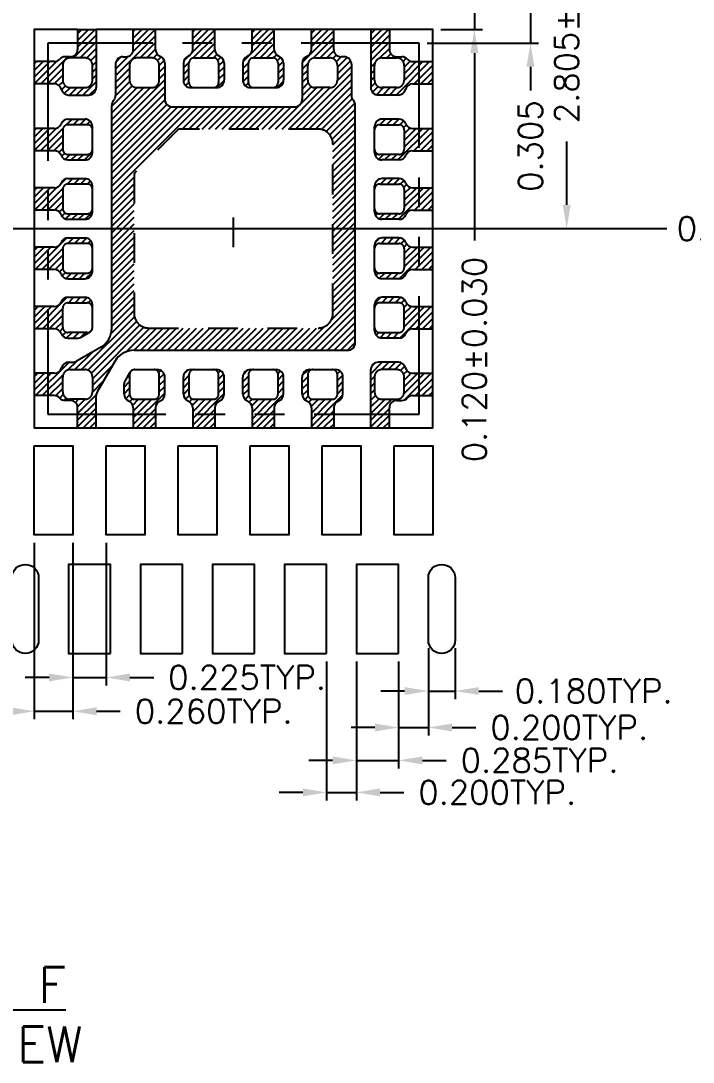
# Model space of a CAD drawing. Header units: millimetres. Extents: x 404.02 to 412.32, y 88.07 to 94.45.
# Drawn here: x 407.084 to 409.348, y 88.448 to 91.956 of the extents above; entities that cross this region are included whole.
import ezdxf

# ---------------------------------------------------------------- set-up
doc = ezdxf.new("R2010")
doc.units = ezdxf.units.MM
doc.header["$LTSCALE"] = 0.5
doc.header["$PDMODE"] = 98
for name, pattern in [('CENTER', [50.8, 31.75, -6.35, 6.35, -6.35]), ('HIDDEN', [0.375, 0.25, -0.125]), ('PHANTOM2', [31.75, 15.875, -3.175, 3.175, -3.175, 3.175, -3.175])]:
    doc.linetypes.add(name, pattern=pattern)
for name, color, linetype in [('BTM', 7, 'HIDDEN'), ('CEN', 2, 'CENTER'), ('DIM', 3, 'Continuous'), ('HEB', 4, 'Continuous'), ('PKG', 1, 'PHANTOM2')]:
    doc.layers.add(name, color=color, linetype=linetype)
doc.styles.add('SIMPLEX', font='simplex.shx', dxfattribs={"bigfont": 'AllInOneBig.shx'})
doc.dimstyles.new('SHEET2', dxfattribs={"dimtxt": 0.08, "dimasz": 0.08, "dimexe": 0.027, "dimexo": 0.027, "dimgap": 0.027, "dimtad": 1, "dimdec": 3, "dimlfac": 2, "dimrnd": 0.0005, "dimzin": 1, "dimtxsty": 'SIMPLEX', "dimcen": 0.1905, "dimclrd": 256, "dimclre": 256, "dimclrt": 256, "dimazin": 3, "dimtp": 0.03, "dimtm": 0.05, "dimtfac": 0.8, "dimtdec": 3, "dimtmove": 0, "dimatfit": 3, "dimfxl": 0.05, "dimtzin": 4, "dimlwd": -1, "dimlwe": -1})

# ---------------------------------------------------------------- blocks, each defined once
blk = doc.blocks.new('*D183')
at = {"layer": 'Defpoints', "color": 0, "ltscale": 0.1, "transparency": 16777216}
for p in [(407.8628, 92.659), (407.8628, 91.2565), (408.9226, 91.2565)]:
    blk.add_point(p, dxfattribs=at)
at = {"layer": 'DIM', "ltscale": 0.1, "transparency": 16777216}
for p, q in [((407.8898, 92.659), (408.9496, 92.659)), ((408.9226, 92.579), (408.9226, 92.3657)), ((408.9226, 91.3365), (408.9226, 91.5498)), ((407.8898, 91.2565), (408.9496, 91.2565))]:
    blk.add_line(p, q, dxfattribs=at)
for points in [[(408.9093, 92.579), (408.936, 92.579), (408.9226, 92.659)], [(408.9093, 91.3365), (408.936, 91.3365), (408.9226, 91.2565)]]:
    blk.add_solid(points, dxfattribs=at)
at = {"layer": 'DIM', "ltscale": 0.1, "transparency": 16777216, "insert": (408.9226, 91.9577), "char_height": 0.08, "attachment_point": 5, "rotation": 90, "style": 'SIMPLEX'}
blk.add_mtext('\\A1;2.805%%P0.025', dxfattribs=at)
blk = doc.blocks.new('*D184')
at = {"layer": 'Defpoints', "color": 0, "ltscale": 0.1, "transparency": 16777216}
for p in [(408.4253, 92.034), (408.4253, 91.8815), (408.8005, 91.8815)]:
    blk.add_point(p, dxfattribs=at)
at = {"layer": 'DIM', "ltscale": 0.1, "transparency": 16777216}
for p, q in [((408.8005, 92.114), (408.8005, 92.194)), ((408.4523, 92.034), (408.8275, 92.034)), ((408.8005, 92.034), (408.8005, 91.8815)), ((408.4523, 91.8815), (408.8275, 91.8815)), ((408.8005, 91.8015), (408.8005, 91.7215))]:
    blk.add_line(p, q, dxfattribs=at)
for points in [[(408.7872, 92.114), (408.8138, 92.114), (408.8005, 92.034)], [(408.7872, 91.8015), (408.8138, 91.8015), (408.8005, 91.8815)]]:
    blk.add_solid(points, dxfattribs=at)
at = {"layer": 'DIM', "ltscale": 0.1, "transparency": 16777216, "insert": (408.8005, 91.5345), "char_height": 0.08, "attachment_point": 5, "rotation": 90, "style": 'SIMPLEX'}
blk.add_mtext('\\A1;0.305', dxfattribs=at)
blk = doc.blocks.new('*D185')
at = {"layer": 'Defpoints', "color": 0, "ltscale": 0.1, "transparency": 16777216}
for p in [(408.4715, 91.9877), (408.4715, 91.9277), (408.6116, 91.9277)]:
    blk.add_point(p, dxfattribs=at)
at = {"layer": 'DIM', "ltscale": 0.1, "transparency": 16777216}
for p, q in [((408.6116, 92.0677), (408.6116, 92.1477)), ((408.4985, 91.9877), (408.6386, 91.9877)), ((408.6116, 91.9877), (408.6116, 91.9277)), ((408.4985, 91.9277), (408.6386, 91.9277)), ((408.6116, 91.8477), (408.6116, 91.2159))]:
    blk.add_line(p, q, dxfattribs=at)
for points in [[(408.5982, 92.0677), (408.6249, 92.0677), (408.6116, 91.9877)], [(408.5982, 91.8477), (408.6249, 91.8477), (408.6116, 91.9277)]]:
    blk.add_solid(points, dxfattribs=at)
at = {"layer": 'DIM', "ltscale": 0.1, "transparency": 16777216, "insert": (408.6116, 90.8155), "char_height": 0.08, "attachment_point": 5, "rotation": 90, "style": 'SIMPLEX'}
blk.add_mtext('\\A1;0.120%%P0.030', dxfattribs=at)
blk = doc.blocks.new('*D188')
at = {"layer": 'Defpoints', "color": 0, "ltscale": 0.1, "transparency": 16777216}
for p in [(407.129, 90.2252), (407.259, 90.2252), (407.259, 89.6305)]:
    blk.add_point(p, dxfattribs=at)
at = {"layer": 'DIM', "ltscale": 0.1, "transparency": 16777216}
for p, q in [((407.129, 90.1982), (407.129, 89.6035)), ((407.259, 90.1982), (407.259, 89.6035)), ((407.049, 89.6305), (406.969, 89.6305)), ((407.129, 89.6305), (407.259, 89.6305)), ((407.339, 89.6305), (407.419, 89.6305))]:
    blk.add_line(p, q, dxfattribs=at)
for points in [[(407.049, 89.6439), (407.049, 89.6172), (407.129, 89.6305)], [(407.339, 89.6439), (407.339, 89.6172), (407.259, 89.6305)]]:
    blk.add_solid(points, dxfattribs=at)
at = {"layer": 'DIM', "ltscale": 0.1, "transparency": 16777216, "insert": (407.7336, 89.6305), "char_height": 0.08, "attachment_point": 5, "style": 'SIMPLEX'}
blk.add_mtext('\\A1;0.260TYP.', dxfattribs=at)
blk = doc.blocks.new('*D189')
at = {"layer": 'Defpoints', "color": 0, "ltscale": 0.1, "transparency": 16777216}
for p in [(407.259, 90.2252), (407.3715, 90.2252), (407.3715, 89.7444)]:
    blk.add_point(p, dxfattribs=at)
at = {"layer": 'DIM', "ltscale": 0.1, "transparency": 16777216}
for p, q in [((407.259, 90.1982), (407.259, 89.7174)), ((407.3715, 90.1982), (407.3715, 89.7174)), ((407.179, 89.7444), (407.099, 89.7444)), ((407.259, 89.7444), (407.3715, 89.7444)), ((407.4515, 89.7444), (407.5315, 89.7444))]:
    blk.add_line(p, q, dxfattribs=at)
for points in [[(407.179, 89.7577), (407.179, 89.731), (407.259, 89.7444)], [(407.4515, 89.7577), (407.4515, 89.731), (407.3715, 89.7444)]]:
    blk.add_solid(points, dxfattribs=at)
at = {"layer": 'DIM', "ltscale": 0.1, "transparency": 16777216, "insert": (407.8461, 89.7444), "char_height": 0.08, "attachment_point": 5, "style": 'SIMPLEX'}
blk.add_mtext('\\A1;0.225TYP.', dxfattribs=at)
blk = doc.blocks.new('*D190')
at = {"layer": 'Defpoints', "color": 0, "ltscale": 0.1, "transparency": 16777216}
for p in [(406.3978, 91.2565), (406.4603, 91.2565), (409.2603, 91.2565)]:
    blk.add_point(p, dxfattribs=at)
at = {"layer": 'DIM', "ltscale": 0.1, "transparency": 16777216}
blk.add_line((406.4873, 91.2565), (409.2603, 91.2565), dxfattribs=at)
at = {"layer": 'DIM', "ltscale": 0.1, "transparency": 16777216, "insert": (409.4473, 91.2565), "char_height": 0.08, "attachment_point": 5, "style": 'SIMPLEX'}
blk.add_mtext('\\A1;0.000', dxfattribs=at)
blk = doc.blocks.new('*D204')
at = {"layer": 'Defpoints', "color": 0, "ltscale": 0.1, "transparency": 16777216}
for p in [(408.114, 89.8252), (408.214, 89.8252), (408.214, 89.3571)]:
    blk.add_point(p, dxfattribs=at)
at = {"layer": 'DIM', "ltscale": 0.1, "transparency": 16777216}
for p, q in [((408.114, 89.7982), (408.114, 89.3301)), ((408.214, 89.7982), (408.214, 89.3301)), ((408.034, 89.3571), (407.954, 89.3571)), ((408.114, 89.3571), (408.214, 89.3571)), ((408.294, 89.3571), (408.374, 89.3571))]:
    blk.add_line(p, q, dxfattribs=at)
for points in [[(408.034, 89.3705), (408.034, 89.3438), (408.114, 89.3571)], [(408.294, 89.3705), (408.294, 89.3438), (408.214, 89.3571)]]:
    blk.add_solid(points, dxfattribs=at)
at = {"layer": 'DIM', "ltscale": 0.1, "transparency": 16777216, "insert": (408.6886, 89.3571), "char_height": 0.08, "attachment_point": 5, "style": 'SIMPLEX'}
blk.add_mtext('\\A1;0.200TYP.', dxfattribs=at)
blk = doc.blocks.new('*D205')
at = {"layer": 'Defpoints', "color": 0, "ltscale": 0.1, "transparency": 16777216}
for p in [(408.214, 89.8252), (408.3565, 89.8252), (408.3565, 89.465)]:
    blk.add_point(p, dxfattribs=at)
at = {"layer": 'DIM', "ltscale": 0.1, "transparency": 16777216}
for p, q in [((408.214, 89.7982), (408.214, 89.438)), ((408.3565, 89.7982), (408.3565, 89.438)), ((408.134, 89.465), (408.054, 89.465)), ((408.214, 89.465), (408.3565, 89.465)), ((408.4365, 89.465), (408.5165, 89.465))]:
    blk.add_line(p, q, dxfattribs=at)
for points in [[(408.134, 89.4784), (408.134, 89.4517), (408.214, 89.465)], [(408.4365, 89.4784), (408.4365, 89.4517), (408.3565, 89.465)]]:
    blk.add_solid(points, dxfattribs=at)
at = {"layer": 'DIM', "ltscale": 0.1, "transparency": 16777216, "insert": (408.8311, 89.465), "char_height": 0.08, "attachment_point": 5, "style": 'SIMPLEX'}
blk.add_mtext('\\A1;0.285TYP.', dxfattribs=at)
blk = doc.blocks.new('*D206')
at = {"layer": 'Defpoints', "color": 0, "ltscale": 0.1, "transparency": 16777216}
for p in [(408.4565, 89.8702), (408.3565, 89.8252), (408.4565, 89.5758)]:
    blk.add_point(p, dxfattribs=at)
at = {"layer": 'DIM', "ltscale": 0.1, "transparency": 16777216}
for p, q in [((408.4565, 89.8432), (408.4565, 89.5488)), ((408.3565, 89.7982), (408.3565, 89.5488)), ((408.2765, 89.5758), (408.1965, 89.5758)), ((408.3565, 89.5758), (408.4565, 89.5758)), ((408.5365, 89.5758), (408.6165, 89.5758))]:
    blk.add_line(p, q, dxfattribs=at)
for points in [[(408.2765, 89.5891), (408.2765, 89.5624), (408.3565, 89.5758)], [(408.5365, 89.5891), (408.5365, 89.5624), (408.4565, 89.5758)]]:
    blk.add_solid(points, dxfattribs=at)
at = {"layer": 'DIM', "ltscale": 0.1, "transparency": 16777216, "insert": (408.9311, 89.5758), "char_height": 0.08, "attachment_point": 5, "style": 'SIMPLEX'}
blk.add_mtext('\\A1;0.200TYP.', dxfattribs=at)
blk = doc.blocks.new('*D207')
at = {"layer": 'Defpoints', "color": 0, "ltscale": 0.1, "transparency": 16777216}
for p in [(408.4565, 89.8702), (408.5465, 89.8702), (408.5465, 89.6986)]:
    blk.add_point(p, dxfattribs=at)
at = {"layer": 'DIM', "ltscale": 0.1, "transparency": 16777216}
for p, q in [((408.4565, 89.8432), (408.4565, 89.6716)), ((408.5465, 89.8432), (408.5465, 89.6716)), ((408.3765, 89.6986), (408.2965, 89.6986)), ((408.4565, 89.6986), (408.5465, 89.6986)), ((408.6265, 89.6986), (408.7065, 89.6986))]:
    blk.add_line(p, q, dxfattribs=at)
for points in [[(408.3765, 89.7119), (408.3765, 89.6852), (408.4565, 89.6986)], [(408.6265, 89.7119), (408.6265, 89.6852), (408.5465, 89.6986)]]:
    blk.add_solid(points, dxfattribs=at)
at = {"layer": 'DIM', "ltscale": 0.1, "transparency": 16777216, "insert": (409.0135, 89.6986), "char_height": 0.08, "attachment_point": 5, "style": 'SIMPLEX'}
blk.add_mtext('\\A1;0.180TYP.', dxfattribs=at)

msp = doc.modelspace()

# ---------------------------------------------------------------- hatches: boundary and pattern name
at = {"layer": 'HEB', "ltscale": 0.1}
h = msp.add_hatch(dxfattribs=at)
h.set_pattern_fill('ANSI31', color=256, scale=0.005)
h.set_pattern_definition([(45, (404.836464, 87.992546), (-0.01122532, 0.01122532), [])])
h.paths.add_polyline_path([(408.47152, 90.99396), (408.40402, 90.99396, -0.3056147), (408.38084, 91.00958, 0.3056147), (408.35766, 91.02521), (408.30027, 91.02521, 0.4142136), (408.27527, 91.00021), (408.27527, 90.98896, -0.4142136), (408.29277, 91.00646), (408.35777, 91.00646, -0.4142136), (408.37527, 90.98896), (408.37527, 90.92396, -0.4142136), (408.35777, 90.90646), (408.29277, 90.90646, -0.4142136), (408.27527, 90.92396), (408.27527, 90.91271, 0.4142136), (408.30027, 90.88771), (408.35766, 90.88771, 0.3056147), (408.38084, 90.90333, -0.3056147), (408.40402, 90.91896), (408.47152, 90.91896)])
h.paths.add_polyline_path([(408.47152, 90.76896), (408.40402, 90.76896, -0.3419987), (408.37981, 90.78771, 0.3419987), (408.3556, 90.80646), (408.28777, 90.80646, 0.4142136), (408.26277, 90.78146), (408.26277, 90.58521), (408.32527, 90.58521), (408.32527, 90.65271, -0.4142136), (408.35027, 90.67771), (408.36712, 90.67771, 0.2104863), (408.38557, 90.68583, -0.2104863), (408.40402, 90.69396), (408.47152, 90.69396)])
h.paths.add_polyline_path([(408.37527, 90.70646, -0.4142136), (408.35027, 90.68146), (408.30027, 90.68146, -0.4142136), (408.27527, 90.70646), (408.27527, 90.75646, -0.4142136), (408.30027, 90.78146), (408.35027, 90.78146, -0.4142136), (408.37527, 90.75646)], flags=16)
h.paths.add_polyline_path([(408.15339, 90.67589, 0.3056147), (408.16902, 90.69906), (408.16902, 90.75646, 0.4142136), (408.14402, 90.78146), (408.13277, 90.78146, -0.4142136), (408.15027, 90.76396), (408.15027, 90.69896, -0.4142136), (408.13277, 90.68146), (408.06777, 90.68146, -0.4142136), (408.05027, 90.69896), (408.05027, 90.76396, -0.4142136), (408.06777, 90.78146), (408.05652, 90.78146, 0.4142136), (408.03152, 90.75646), (408.03152, 90.69906, 0.3056147), (408.04714, 90.67589, -0.3056147), (408.06277, 90.65271), (408.06277, 90.58521), (408.13777, 90.58521), (408.13777, 90.65271, -0.3056147)], flags=17)
h.paths.add_polyline_path([(407.95339, 90.67589, 0.3056147), (407.96902, 90.69906), (407.96902, 90.75646, 0.4142136), (407.94402, 90.78146), (407.93277, 90.78146, -0.4142136), (407.95027, 90.76396), (407.95027, 90.69896, -0.4142136), (407.93277, 90.68146), (407.86777, 90.68146, -0.4142136), (407.85027, 90.69896), (407.85027, 90.76396, -0.4142136), (407.86777, 90.78146), (407.85652, 90.78146, 0.4142136), (407.83152, 90.75646), (407.83152, 90.69906, 0.3056147), (407.84714, 90.67589, -0.3056147), (407.86277, 90.65271), (407.86277, 90.58521), (407.93777, 90.58521), (407.93777, 90.65271, -0.3056147)], flags=17)
h.paths.add_polyline_path([(407.73777, 90.65271, -0.3056147), (407.75339, 90.67589, 0.3056147), (407.76902, 90.69906), (407.76902, 90.75646, 0.4142136), (407.74402, 90.78146), (407.73277, 90.78146, -0.4142136), (407.75027, 90.76396), (407.75027, 90.69896, -0.4142136), (407.73277, 90.68146), (407.66777, 90.68146, -0.4142136), (407.65027, 90.69896), (407.65027, 90.76396, -0.4142136), (407.66777, 90.78146), (407.65652, 90.78146, 0.4142136), (407.63152, 90.75646), (407.63152, 90.69906, 0.3056147), (407.64714, 90.67589, -0.3056147), (407.66277, 90.65271), (407.66277, 90.58521), (407.73777, 90.58521)], flags=17)
h.paths.add_polyline_path([(407.53777, 90.65271, -0.3056147), (407.55339, 90.67589, 0.3056147), (407.56902, 90.69906), (407.56902, 90.75646, 0.4142136), (407.54402, 90.78146), (407.53277, 90.78146, -0.4142136), (407.55027, 90.76396), (407.55027, 90.69896, -0.4142136), (407.53277, 90.68146), (407.46777, 90.68146, -0.4142136), (407.45027, 90.69896), (407.45027, 90.76396, -0.1316525), (407.45261, 90.77271), (407.43386, 90.74222, 0.1316525), (407.43152, 90.73347), (407.43152, 90.69906, 0.3056147), (407.44714, 90.67589, -0.3056147), (407.46277, 90.65271), (407.46277, 90.58521), (407.53777, 90.58521)], flags=17)
h.paths.add_polyline_path([(407.30027, 91.62521), (407.24287, 91.62521, 0.3056147), (407.21969, 91.60958, -0.3056147), (407.19652, 91.59396), (407.12902, 91.59396), (407.12902, 91.51896), (407.19652, 91.51896, -0.3056147), (407.21969, 91.50333, 0.3056147), (407.24287, 91.48771), (407.30027, 91.48771, 0.4142136), (407.32527, 91.51271), (407.32527, 91.52396, -0.4142136), (407.30777, 91.50646), (407.24277, 91.50646, -0.4142136), (407.22527, 91.52396), (407.22527, 91.58896, -0.4142136), (407.24277, 91.60646), (407.30777, 91.60646, -0.4142136), (407.32527, 91.58896), (407.32527, 91.60021, 0.4142136)], flags=17)
h.paths.add_polyline_path([(407.30027, 91.42521), (407.24287, 91.42521, 0.3056147), (407.21969, 91.40958, -0.3056147), (407.19652, 91.39396), (407.12902, 91.39396), (407.12902, 91.31896), (407.19652, 91.31896, -0.3056147), (407.21969, 91.30333, 0.3056147), (407.24287, 91.28771), (407.30027, 91.28771, 0.4142136), (407.32527, 91.31271), (407.32527, 91.32396, -0.4142136), (407.30777, 91.30646), (407.24277, 91.30646, -0.4142136), (407.22527, 91.32396), (407.22527, 91.38896, -0.4142136), (407.24277, 91.40646), (407.30777, 91.40646, -0.4142136), (407.32527, 91.38896), (407.32527, 91.40021, 0.4142136)], flags=17)
h.paths.add_polyline_path([(407.30027, 91.22521), (407.24287, 91.22521, 0.3056147), (407.21969, 91.20958, -0.3056147), (407.19652, 91.19396), (407.12902, 91.19396), (407.12902, 91.11896), (407.19652, 91.11896, -0.3056147), (407.21969, 91.10333, 0.3056147), (407.24287, 91.08771), (407.30027, 91.08771, 0.4142136), (407.32527, 91.11271), (407.32527, 91.12396, -0.4142136), (407.30777, 91.10646), (407.24277, 91.10646, -0.4142136), (407.22527, 91.12396), (407.22527, 91.18896, -0.4142136), (407.24277, 91.20646), (407.30777, 91.20646, -0.4142136), (407.32527, 91.18896), (407.32527, 91.20021, 0.4142136)], flags=17)
h.paths.add_polyline_path([(407.30027, 91.02521), (407.24287, 91.02521, 0.3056147), (407.21969, 91.00958, -0.3056147), (407.19652, 90.99396), (407.12902, 90.99396), (407.12902, 90.91896), (407.19652, 90.91896, -0.3056147), (407.21969, 90.90333, 0.3056147), (407.24287, 90.88771), (407.27727, 90.88771, 0.1316525), (407.28602, 90.89005), (407.31652, 90.90766, 0.2679492), (407.32527, 90.92281), (407.32527, 90.92396, -0.4142136), (407.30777, 90.90646), (407.24277, 90.90646, -0.4142136), (407.22527, 90.92396), (407.22527, 90.98896, -0.4142136), (407.24277, 91.00646), (407.30777, 91.00646, -0.4142136), (407.32527, 90.98896), (407.32527, 91.00021, 0.4142136)], flags=17)
h.paths.add_polyline_path([(408.21027, 91.67146, 0.1826758), (408.20402, 91.688, -0.1826758), (408.19777, 91.70454), (408.19777, 91.81021, 0.4884839), (408.16767, 91.8357, -0.4732848), (408.13777, 91.86021), (408.13777, 91.92771), (408.06277, 91.92771), (408.06277, 91.86021, -0.3056147), (408.04714, 91.83703, 0.3056147), (408.03152, 91.81386), (408.03152, 91.69146, -0.4142136), (408.00652, 91.66646), (407.59402, 91.66646, -0.4142136), (407.56902, 91.69146), (407.56902, 91.81386, 0.3056147), (407.55339, 91.83703, -0.3056147), (407.53777, 91.86021), (407.53777, 91.92771), (407.46277, 91.92771), (407.46277, 91.86021, -0.4142136), (407.43777, 91.83521), (407.42777, 91.83521, 0.4142136), (407.40277, 91.81021), (407.40277, 91.70454, -0.1826758), (407.39652, 91.688, 0.1826758), (407.39027, 91.67146), (407.39027, 90.92137, -0.2679492), (407.35277, 90.85642), (407.27204, 90.80981, -0.1316525), (407.25954, 90.80646), (407.24493, 90.80646, 0.3419987), (407.22072, 90.78771, -0.3419987), (407.19652, 90.76896), (407.12902, 90.76896), (407.12902, 90.69396), (407.19652, 90.69396, -0.2104863), (407.21496, 90.68583, 0.2104863), (407.23341, 90.67771), (407.25027, 90.67771, -0.4142136), (407.27527, 90.65271), (407.27527, 90.58521), (407.33777, 90.58521), (407.33777, 90.69408, -0.1316525), (407.34111, 90.70658), (407.40022, 90.80896, -0.2679492), (407.46518, 90.84646), (408.18527, 90.84646, 0.4142136), (408.21027, 90.87146)])
h.paths.add_polyline_path([(407.51527, 90.92146, -0.4142136), (407.46527, 90.97146), (407.46527, 91.44146), (407.61527, 91.59146), (408.08527, 91.59146, -0.4142136), (408.13527, 91.54146), (408.13527, 90.97146, -0.4142136), (408.08527, 90.92146)], flags=16)
h.paths.add_polyline_path([(407.32527, 90.75646), (407.32527, 90.70646, -0.4142136), (407.30027, 90.68146), (407.25027, 90.68146, -0.4142136), (407.22527, 90.70646), (407.22527, 90.75646, -0.4142136), (407.25027, 90.78146), (407.30027, 90.78146, -0.4142136)], flags=16)
h.paths.add_polyline_path([(407.52527, 91.73146), (407.47527, 91.73146, -0.4142136), (407.45027, 91.75646), (407.45027, 91.80646, -0.4142136), (407.47527, 91.83146), (407.52527, 91.83146, -0.4142136), (407.55027, 91.80646), (407.55027, 91.75646, -0.4142136)], flags=16)
h.paths.add_polyline_path([(408.05027, 91.75646), (408.05027, 91.80646, -0.4142136), (408.07527, 91.83146), (408.12527, 91.83146, -0.4142136), (408.15027, 91.80646), (408.15027, 91.75646, -0.4142136), (408.12527, 91.73146), (408.07527, 91.73146, -0.4142136)], flags=16)
h.paths.add_polyline_path([(407.73777, 91.86021), (407.73777, 91.92771), (407.66277, 91.92771), (407.66277, 91.86021, -0.3056147), (407.64714, 91.83703, 0.3056147), (407.63152, 91.81386), (407.63152, 91.75646, 0.4142136), (407.65652, 91.73146), (407.66777, 91.73146, -0.4142136), (407.65027, 91.74896), (407.65027, 91.81396, -0.4142136), (407.66777, 91.83146), (407.73277, 91.83146, -0.4142136), (407.75027, 91.81396), (407.75027, 91.74896, -0.4142136), (407.73277, 91.73146), (407.74402, 91.73146, 0.4142136), (407.76902, 91.75646), (407.76902, 91.81386, 0.3056147), (407.75339, 91.83703, -0.3056147)], flags=17)
h.paths.add_polyline_path([(407.93777, 91.92771), (407.86277, 91.92771), (407.86277, 91.86021, -0.3056147), (407.84714, 91.83703, 0.3056147), (407.83152, 91.81386), (407.83152, 91.75646, 0.4142136), (407.85652, 91.73146), (407.86777, 91.73146, -0.4142136), (407.85027, 91.74896), (407.85027, 91.81396, -0.4142136), (407.86777, 91.83146), (407.93277, 91.83146, -0.4142136), (407.95027, 91.81396), (407.95027, 91.74896, -0.4142136), (407.93277, 91.73146), (407.94402, 91.73146, 0.4142136), (407.96902, 91.75646), (407.96902, 91.81386, 0.3056147), (407.95339, 91.83703, -0.3056147), (407.93777, 91.86021)], flags=17)
h.paths.add_polyline_path([(408.32527, 91.86021), (408.32527, 91.92771), (408.26277, 91.92771), (408.26277, 91.73146, 0.4142136), (408.28777, 91.70646), (408.3556, 91.70646, 0.3419987), (408.37981, 91.72521, -0.3419987), (408.40402, 91.74396), (408.47152, 91.74396), (408.47152, 91.81896), (408.40402, 91.81896, -0.2104863), (408.38557, 91.82708, 0.2104863), (408.36712, 91.83521), (408.35027, 91.83521, -0.4142136)])
h.paths.add_polyline_path([(408.30027, 91.83146), (408.35027, 91.83146, -0.4142136), (408.37527, 91.80646), (408.37527, 91.75646, -0.4142136), (408.35027, 91.73146), (408.30027, 91.73146, -0.4142136), (408.27527, 91.75646), (408.27527, 91.80646, -0.4142136)], flags=16)
h.paths.add_polyline_path([(408.47152, 91.59396), (408.40402, 91.59396, -0.3056147), (408.38084, 91.60958, 0.3056147), (408.35766, 91.62521), (408.30027, 91.62521, 0.4142136), (408.27527, 91.60021), (408.27527, 91.58896, -0.4142136), (408.29277, 91.60646), (408.35777, 91.60646, -0.4142136), (408.37527, 91.58896), (408.37527, 91.52396, -0.4142136), (408.35777, 91.50646), (408.29277, 91.50646, -0.4142136), (408.27527, 91.52396), (408.27527, 91.51271, 0.4142136), (408.30027, 91.48771), (408.35766, 91.48771, 0.3056147), (408.38084, 91.50333, -0.3056147), (408.40402, 91.51896), (408.47152, 91.51896)])
h.paths.add_polyline_path([(408.47152, 91.39396), (408.40402, 91.39396, -0.3056147), (408.38084, 91.40958, 0.3056147), (408.35766, 91.42521), (408.30027, 91.42521, 0.4142136), (408.27527, 91.40021), (408.27527, 91.38896, -0.4142136), (408.29277, 91.40646), (408.35777, 91.40646, -0.4142136), (408.37527, 91.38896), (408.37527, 91.32396, -0.4142136), (408.35777, 91.30646), (408.29277, 91.30646, -0.4142136), (408.27527, 91.32396), (408.27527, 91.31271, 0.4142136), (408.30027, 91.28771), (408.35766, 91.28771, 0.3056147), (408.38084, 91.30333, -0.3056147), (408.40402, 91.31896), (408.47152, 91.31896)])
h.paths.add_polyline_path([(408.47152, 91.19396), (408.40402, 91.19396, -0.3056147), (408.38084, 91.20958, 0.3056147), (408.35766, 91.22521), (408.30027, 91.22521, 0.4142136), (408.27527, 91.20021), (408.27527, 91.18896, -0.4142136), (408.29277, 91.20646), (408.35777, 91.20646, -0.4142136), (408.37527, 91.18896), (408.37527, 91.12396, -0.4142136), (408.35777, 91.10646), (408.29277, 91.10646, -0.4142136), (408.27527, 91.12396), (408.27527, 91.11271, 0.4142136), (408.30027, 91.08771), (408.35766, 91.08771, 0.3056147), (408.38084, 91.10333, -0.3056147), (408.40402, 91.11896), (408.47152, 91.11896)])
h.paths.add_polyline_path([(407.33777, 91.92771), (407.27527, 91.92771), (407.27527, 91.86021, -0.4142136), (407.25027, 91.83521), (407.23341, 91.83521, 0.2104863), (407.21496, 91.82708, -0.2104863), (407.19652, 91.81896), (407.12902, 91.81896), (407.12902, 91.74396), (407.19652, 91.74396, -0.3419987), (407.22072, 91.72521, 0.3419987), (407.24493, 91.70646), (407.31277, 91.70646, 0.4142136), (407.33777, 91.73146)], flags=17)
h.paths.add_polyline_path([(407.32527, 91.80646), (407.32527, 91.75646, -0.4142136), (407.30027, 91.73146), (407.25027, 91.73146, -0.4142136), (407.22527, 91.75646), (407.22527, 91.80646, -0.4142136), (407.25027, 91.83146), (407.30027, 91.83146, -0.4142136)], flags=16)

# ---------------------------------------------------------------- linework, layer by layer
for p, q in [((407.27527, 91.92771), (407.27527, 91.86021)), ((407.33777, 91.92771), (407.33777, 91.73146)), ((407.46277, 91.86021), (407.46277, 91.92771)), ((407.53777, 91.86021), (407.53777, 91.92771)), ((407.66277, 91.86021), (407.66277, 91.92771)), ((407.73777, 91.86021), (407.73777, 91.92771)), ((407.86277, 91.86021), (407.86277, 91.92771)), ((407.93777, 91.86021), (407.93777, 91.92771)), ((408.06277, 91.86021), (408.06277, 91.92771)), ((408.13777, 91.86021), (408.13777, 91.92771)), ((408.26277, 91.92771), (408.26277, 91.73146)), ((408.32527, 91.92771), (408.32527, 91.86021)), ((407.19652, 91.81896), (407.12902, 91.81896)), ((407.40277, 91.81021), (407.40277, 91.70454)), ((408.19777, 91.81021), (408.19777, 91.70454)), ((408.40402, 91.81896), (408.47152, 91.81896)), ((407.19652, 91.74396), (407.12902, 91.74396)), ((408.40402, 91.74396), (408.47152, 91.74396)), ((407.19652, 91.59396), (407.12902, 91.59396)), ((408.40402, 91.59396), (408.47152, 91.59396)), ((407.19652, 91.51896), (407.12902, 91.51896)), ((408.40402, 91.51896), (408.47152, 91.51896)), ((407.19652, 91.39396), (407.12902, 91.39396)), ((408.40402, 91.39396), (408.47152, 91.39396)), ((407.19652, 91.31896), (407.12902, 91.31896)), ((408.40402, 91.31896), (408.47152, 91.31896)), ((407.19652, 91.19396), (407.12902, 91.19396)), ((408.40402, 91.19396), (408.47152, 91.19396)), ((407.19652, 91.11896), (407.12902, 91.11896)), ((408.40402, 91.11896), (408.47152, 91.11896)), ((407.19652, 90.99396), (407.12902, 90.99396)), ((408.40402, 90.99396), (408.47152, 90.99396)), ((407.19652, 90.91896), (407.12902, 90.91896)), ((408.40402, 90.91896), (408.47152, 90.91896)), ((407.19652, 90.76896), (407.12902, 90.76896)), ((408.26277, 90.58521), (408.26277, 90.78146)), ((408.40402, 90.76896), (408.47152, 90.76896)), ((407.19652, 90.69396), (407.12902, 90.69396)), ((407.33777, 90.58521), (407.33777, 90.69408)), ((408.40402, 90.69396), (408.47152, 90.69396)), ((407.27527, 90.58521), (407.27527, 90.65271)), ((407.46277, 90.65271), (407.46277, 90.58521)), ((407.53777, 90.65271), (407.53777, 90.58521)), ((407.66277, 90.65271), (407.66277, 90.58521)), ((407.73777, 90.65271), (407.73777, 90.58521)), ((407.86277, 90.65271), (407.86277, 90.58521)), ((407.93777, 90.65271), (407.93777, 90.58521)), ((408.06277, 90.65271), (408.06277, 90.58521)), ((408.13777, 90.65271), (408.13777, 90.58521)), ((408.32527, 90.58521), (408.32527, 90.65271))]:
    msp.add_line(p, q)
at = {"linetype": 'ByBlock'}
for p, q in [((407.25027, 91.83521), (407.23341, 91.83521)), ((407.42777, 91.83521), (407.43777, 91.83521)), ((407.56902, 91.81386), (407.56902, 91.69146)), ((407.63152, 91.81386), (407.63152, 91.75646)), ((407.76902, 91.81386), (407.76902, 91.75646)), ((407.83152, 91.81386), (407.83152, 91.75646)), ((407.96902, 91.81386), (407.96902, 91.75646)), ((408.03152, 91.81386), (408.03152, 91.69146)), ((408.17277, 91.83521), (408.16277, 91.83521)), ((408.35027, 91.83521), (408.36712, 91.83521)), ((407.24493, 91.70646), (407.31277, 91.70646)), ((407.65652, 91.73146), (407.74402, 91.73146)), ((407.85652, 91.73146), (407.94402, 91.73146)), ((408.3556, 91.70646), (408.28777, 91.70646)), ((407.39027, 90.92137), (407.39027, 91.67146)), ((407.59402, 91.66646), (408.00652, 91.66646)), ((408.21027, 90.87146), (408.21027, 91.67146)), ((407.24287, 91.62521), (407.30027, 91.62521)), ((407.32527, 91.51271), (407.32527, 91.60021)), ((408.27527, 91.51271), (408.27527, 91.60021)), ((408.35766, 91.62521), (408.30027, 91.62521)), ((407.24287, 91.48771), (407.30027, 91.48771)), ((408.35766, 91.48771), (408.30027, 91.48771)), ((407.24287, 91.42521), (407.30027, 91.42521)), ((408.35766, 91.42521), (408.30027, 91.42521)), ((407.32527, 91.31271), (407.32527, 91.40021)), ((408.27527, 91.31271), (408.27527, 91.40021)), ((407.24287, 91.28771), (407.30027, 91.28771)), ((408.35766, 91.28771), (408.30027, 91.28771)), ((407.24287, 91.22521), (407.30027, 91.22521)), ((408.35766, 91.22521), (408.30027, 91.22521)), ((407.32527, 91.11271), (407.32527, 91.20021)), ((408.27527, 91.11271), (408.27527, 91.20021)), ((407.24287, 91.08771), (407.30027, 91.08771)), ((408.35766, 91.08771), (408.30027, 91.08771)), ((407.24287, 91.02521), (407.30027, 91.02521)), ((407.32527, 90.92281), (407.32527, 91.00021)), ((408.27527, 90.91271), (408.27527, 91.00021)), ((408.35766, 91.02521), (408.30027, 91.02521)), ((407.31652, 90.90766), (407.28602, 90.89005)), ((407.24287, 90.88771), (407.27727, 90.88771)), ((408.35766, 90.88771), (408.30027, 90.88771)), ((407.35277, 90.85642), (407.27204, 90.80981)), ((407.46518, 90.84646), (408.18527, 90.84646)), ((407.24493, 90.80646), (407.25954, 90.80646)), ((407.40022, 90.80896), (407.34111, 90.70658)), ((408.3556, 90.80646), (408.28777, 90.80646)), ((407.45146, 90.77271), (407.43386, 90.74222)), ((407.46662, 90.78146), (407.54402, 90.78146)), ((407.56902, 90.69906), (407.56902, 90.75646)), ((407.63152, 90.69906), (407.63152, 90.75646)), ((407.65652, 90.78146), (407.74402, 90.78146)), ((407.76902, 90.69906), (407.76902, 90.75646)), ((407.83152, 90.69906), (407.83152, 90.75646)), ((407.85652, 90.78146), (407.94402, 90.78146)), ((407.96902, 90.69906), (407.96902, 90.75646)), ((408.03152, 90.69906), (408.03152, 90.75646)), ((408.05652, 90.78146), (408.14402, 90.78146)), ((408.16902, 90.69906), (408.16902, 90.75646)), ((407.43152, 90.69906), (407.43152, 90.73347)), ((407.25027, 90.67771), (407.23341, 90.67771)), ((408.35027, 90.67771), (408.36712, 90.67771))]:
    msp.add_line(p, q, dxfattribs=at)
at = {"ltscale": 0.1}
for p, q in [((408.47152, 91.19396), (408.47152, 91.31896)), ((408.13777, 90.58521), (408.26277, 90.58521))]:
    msp.add_line(p, q, dxfattribs=at)
for points in [[(407.27527, 91.92771), (407.12902, 91.92771), (407.12902, 91.81896)], [(407.46277, 91.92771), (407.33777, 91.92771)], [(407.66277, 91.92771), (407.53777, 91.92771)], [(407.86277, 91.92771), (407.73777, 91.92771)], [(408.06277, 91.92771), (407.93777, 91.92771)], [(408.26277, 91.92771), (408.13777, 91.92771)], [(408.47152, 91.81896), (408.47152, 91.92771), (408.32527, 91.92771)], [(407.12902, 91.74396), (407.12902, 91.59396)], [(408.47152, 91.59396), (408.47152, 91.74396)], [(407.12902, 91.51896), (407.12902, 91.39396)], [(408.47152, 91.39396), (408.47152, 91.51896)], [(407.12902, 91.31896), (407.12902, 91.19396)], [(408.47152, 91.19396), (408.47152, 91.31896)], [(407.12902, 91.11896), (407.12902, 90.99396)], [(408.47152, 90.99396), (408.47152, 91.11896)], [(407.12902, 90.91896), (407.12902, 90.76896)], [(408.47152, 90.76896), (408.47152, 90.91896)], [(407.12902, 90.69396), (407.12902, 90.58521), (407.27527, 90.58521)], [(408.32527, 90.58521), (408.47152, 90.58521), (408.47152, 90.69396)], [(407.33777, 90.58521), (407.46277, 90.58521)], [(407.53777, 90.58521), (407.66277, 90.58521)], [(407.73777, 90.58521), (407.86277, 90.58521)], [(407.93777, 90.58521), (408.06277, 90.58521)], [(408.13777, 90.58521), (408.26277, 90.58521)]]:
    msp.add_lwpolyline(points)
for points in [[(407.12902, 90.52521), (407.25902, 90.52521), (407.25902, 90.22521), (407.12902, 90.22521)], [(407.37152, 90.52521), (407.50152, 90.52521), (407.50152, 90.22521), (407.37152, 90.22521)], [(407.61402, 90.52521), (407.74402, 90.52521), (407.74402, 90.22521), (407.61402, 90.22521)], [(407.85652, 90.52521), (407.98652, 90.52521), (407.98652, 90.22521), (407.85652, 90.22521)], [(408.09902, 90.52521), (408.22902, 90.52521), (408.22902, 90.22521), (408.09902, 90.22521)], [(408.34152, 90.52521), (408.47152, 90.52521), (408.47152, 90.22521), (408.34152, 90.22521)], [(407.38652, 89.82521), (407.38652, 90.12521), (407.24402, 90.12521), (407.24402, 89.82521)], [(407.62902, 89.82521), (407.62902, 90.12521), (407.48652, 90.12521), (407.48652, 89.82521)], [(407.87152, 89.82521), (407.87152, 90.12521), (407.72902, 90.12521), (407.72902, 89.82521)], [(408.11402, 89.82521), (408.11402, 90.12521), (407.97152, 90.12521), (407.97152, 89.82521)], [(408.35652, 89.82521), (408.35652, 90.12521), (408.21402, 90.12521), (408.21402, 89.82521)]]:
    msp.add_lwpolyline(points, close=True, dxfattribs=at)
for points in [[(407.09902, 90.12521), (407.09902, 90.12521, -0.4142136), (407.14402, 90.08021), (407.14402, 89.87021, -0.4142136), (407.09902, 89.82521), (407.09902, 89.82521, -0.4142136), (407.05402, 89.87021), (407.05402, 90.08021, -0.4142136)], [(408.50152, 90.12521), (408.50152, 90.12521, -0.4142136), (408.54652, 90.08021), (408.54652, 89.87021, -0.4142136), (408.50152, 89.82521), (408.50152, 89.82521, -0.4142136), (408.45652, 89.87021), (408.45652, 90.08021, -0.4142136)]]:
    msp.add_lwpolyline(points, format="xyb", close=True, dxfattribs=at)
at = {"linetype": 'ByBlock'}
for centre, radius, start, end in [((407.25027, 91.86021), 0.025, 270, 0), ((407.43777, 91.86021), 0.025, 270, 0), ((407.56277, 91.86021), 0.025, 180, 247.97569), ((407.63777, 91.86021), 0.025, 292.02431, 0), ((407.76277, 91.86021), 0.025, 180, 247.97569), ((407.83777, 91.86021), 0.025, 292.02431, 0), ((407.96277, 91.86021), 0.025, 180, 247.97569), ((408.03777, 91.86021), 0.025, 292.02431, 360), ((408.16277, 91.86021), 0.025, 180, 270), ((408.35027, 91.86021), 0.025, 180, 270), ((407.19652, 91.84396), 0.025, 270, 317.54585), ((407.23341, 91.81021), 0.025, 90, 137.54585), ((407.42777, 91.81021), 0.025, 90, 180), ((407.54402, 91.81386), 0.025, 0, 67.97569), ((407.65652, 91.81386), 0.025, 112.02431, 180), ((407.74402, 91.81386), 0.025, 0, 67.97569), ((407.85652, 91.81386), 0.025, 112.02431, 180), ((407.94402, 91.81386), 0.025, 0, 67.97569), ((408.05652, 91.81386), 0.025, 112.02431, 180), ((408.17277, 91.81021), 0.025, 360, 90), ((408.36712, 91.81021), 0.025, 42.45415, 90), ((408.40402, 91.84396), 0.025, 222.45415, 270), ((407.19652, 91.71896), 0.025, 14.47751, 90), ((407.65652, 91.75646), 0.025, 180, 270), ((407.74402, 91.75646), 0.025, 270, 0), ((407.85652, 91.75646), 0.025, 180, 270), ((407.94402, 91.75646), 0.025, 270, 0), ((408.40402, 91.71896), 0.025, 90, 165.52249), ((407.24493, 91.73146), 0.025, 194.47751, 270), ((407.31277, 91.73146), 0.025, 270, 0), ((407.37777, 91.70454), 0.025, 318.59038, 0), ((408.22277, 91.70454), 0.025, 180, 221.40962), ((408.28777, 91.73146), 0.025, 180, 270), ((408.3556, 91.73146), 0.025, 270, 345.52249), ((407.41527, 91.67146), 0.025, 138.59038, 180), ((407.59402, 91.69146), 0.025, 180, 270), ((408.00652, 91.69146), 0.025, 270, 360), ((408.18527, 91.67146), 0.025, 360, 41.40962), ((407.19652, 91.61896), 0.025, 270, 337.97569), ((407.24287, 91.60021), 0.025, 90, 157.97569), ((407.30027, 91.60021), 0.025, 0, 90), ((408.30027, 91.60021), 0.025, 90, 180), ((408.35766, 91.60021), 0.025, 22.02431, 90), ((408.40402, 91.61896), 0.025, 202.02431, 270), ((407.19652, 91.49396), 0.025, 22.02431, 90), ((407.24287, 91.51271), 0.025, 202.02431, 270), ((407.30027, 91.51271), 0.025, 270, 0), ((408.30027, 91.51271), 0.025, 180, 270), ((408.35766, 91.51271), 0.025, 270, 337.97569), ((408.40402, 91.49396), 0.025, 90, 157.97569), ((407.24287, 91.40021), 0.025, 90, 157.97569), ((407.30027, 91.40021), 0.025, 0, 90), ((408.30027, 91.40021), 0.025, 90, 180), ((408.35766, 91.40021), 0.025, 22.02431, 90), ((407.19652, 91.41896), 0.025, 270, 337.97569), ((408.40402, 91.41896), 0.025, 202.02431, 270), ((407.19652, 91.29396), 0.025, 22.02431, 90), ((408.40402, 91.29396), 0.025, 90, 157.97569), ((407.24287, 91.31271), 0.025, 202.02431, 270), ((407.30027, 91.31271), 0.025, 270, 0), ((408.30027, 91.31271), 0.025, 180, 270), ((408.35766, 91.31271), 0.025, 270, 337.97569), ((407.24287, 91.20021), 0.025, 90, 157.97569), ((407.30027, 91.20021), 0.025, 0, 90), ((408.30027, 91.20021), 0.025, 90, 180), ((408.35766, 91.20021), 0.025, 22.02431, 90), ((407.19652, 91.21896), 0.025, 270, 337.97569), ((408.40402, 91.21896), 0.025, 202.02431, 270), ((407.19652, 91.09396), 0.025, 22.02431, 90), ((407.30027, 91.11271), 0.025, 270, 0), ((408.30027, 91.11271), 0.025, 180, 270), ((408.40402, 91.09396), 0.025, 90, 157.97569), ((407.24287, 91.11271), 0.025, 202.02431, 270), ((408.35766, 91.11271), 0.025, 270, 337.97569), ((407.19652, 91.01896), 0.025, 270, 337.97569), ((407.24287, 91.00021), 0.025, 90, 157.97569), ((407.30027, 91.00021), 0.025, 0, 90), ((408.30027, 91.00021), 0.025, 90, 180), ((408.35766, 91.00021), 0.025, 22.02431, 90), ((408.40402, 91.01896), 0.025, 202.02431, 270), ((407.19652, 90.89396), 0.025, 22.02431, 90), ((407.24287, 90.91271), 0.025, 202.02431, 270), ((407.30777, 90.92281), 0.0175, 300, 0), ((407.31527, 90.92137), 0.075, 300, 0), ((408.30027, 90.91271), 0.025, 180, 270), ((408.35766, 90.91271), 0.025, 270, 337.97569), ((408.40402, 90.89396), 0.025, 90, 157.97569), ((407.27727, 90.90521), 0.0175, 270, 300), ((408.18527, 90.87146), 0.025, 270, 360), ((407.46518, 90.77146), 0.075, 90, 150), ((407.24493, 90.78146), 0.025, 90, 165.52249), ((407.25954, 90.83146), 0.025, 270, 300), ((408.28777, 90.78146), 0.025, 90, 180), ((408.3556, 90.78146), 0.025, 14.47751, 90), ((407.19652, 90.79396), 0.025, 270, 345.52249), ((407.46662, 90.76396), 0.0175, 90, 150), ((407.54402, 90.75646), 0.025, 0, 90), ((407.65652, 90.75646), 0.025, 90, 180), ((407.74402, 90.75646), 0.025, 0, 90), ((407.85652, 90.75646), 0.025, 90, 180), ((407.94402, 90.75646), 0.025, 0, 90), ((408.05652, 90.75646), 0.025, 90, 180), ((408.14402, 90.75646), 0.025, 0, 90), ((408.40402, 90.79396), 0.025, 194.47751, 270), ((407.44902, 90.73347), 0.0175, 150, 180), ((407.19652, 90.66896), 0.025, 42.45415, 90), ((407.23341, 90.70271), 0.025, 222.45415, 270), ((407.36277, 90.69408), 0.025, 150, 180), ((407.45652, 90.69906), 0.025, 180, 247.97569), ((407.54402, 90.69906), 0.025, 292.02431, 0), ((407.65652, 90.69906), 0.025, 180, 247.97569), ((407.74402, 90.69906), 0.025, 292.02431, 0), ((407.85652, 90.69906), 0.025, 180, 247.97569), ((407.94402, 90.69906), 0.025, 292.02431, 0), ((408.05652, 90.69906), 0.025, 180, 247.97569), ((408.14402, 90.69906), 0.025, 292.02431, 0), ((408.36712, 90.70271), 0.025, 270, 317.54585), ((408.40402, 90.66896), 0.025, 90, 137.54585), ((407.25027, 90.65271), 0.025, 0, 90), ((407.43777, 90.65271), 0.025, 0, 67.97569), ((407.56277, 90.65271), 0.025, 112.02431, 180), ((407.63777, 90.65271), 0.025, 0, 67.97569), ((407.76277, 90.65271), 0.025, 112.02431, 180), ((407.83777, 90.65271), 0.025, 0, 67.97569), ((407.96277, 90.65271), 0.025, 112.02431, 180), ((408.03777, 90.65271), 0.025, 0, 67.97569), ((408.16277, 90.65271), 0.025, 112.02431, 180), ((408.35027, 90.65271), 0.025, 90, 180)]:
    msp.add_arc(centre, radius, start, end, dxfattribs=at)
at = {"layer": 'BTM', "ltscale": 0.25}
for p, q in [((407.27527, 91.92771), (407.33777, 91.92771)), ((407.53777, 91.92771), (407.46277, 91.92771)), ((407.73777, 91.92771), (407.66277, 91.92771)), ((407.93777, 91.92771), (407.86277, 91.92771)), ((408.13777, 91.92771), (408.06277, 91.92771)), ((408.32527, 91.92771), (408.26277, 91.92771)), ((407.12902, 91.81896), (407.12902, 91.74396)), ((408.47152, 91.74396), (408.47152, 91.81896)), ((407.12902, 91.59396), (407.12902, 91.51896)), ((408.47152, 91.51896), (408.47152, 91.59396)), ((407.12902, 91.39396), (407.12902, 91.31896)), ((408.47152, 91.31896), (408.47152, 91.39396)), ((407.12902, 91.19396), (407.12902, 91.11896)), ((408.47152, 91.11896), (408.47152, 91.19396)), ((407.12902, 90.99396), (407.12902, 90.91896)), ((408.47152, 90.91896), (408.47152, 90.99396)), ((407.12902, 90.76896), (407.12902, 90.69396)), ((408.47152, 90.69396), (408.47152, 90.76896)), ((407.27527, 90.58521), (407.33777, 90.58521)), ((407.46277, 90.58521), (407.53777, 90.58521)), ((407.66277, 90.58521), (407.73777, 90.58521)), ((407.86277, 90.58521), (407.93777, 90.58521)), ((408.06277, 90.58521), (408.13777, 90.58521)), ((408.26277, 90.58521), (408.32527, 90.58521))]:
    msp.add_line(p, q, dxfattribs=at)
for points in [[(407.25027, 91.73146), (407.30027, 91.73146, 0.4142136), (407.32527, 91.75646), (407.32527, 91.80646, 0.4142136), (407.30027, 91.83146), (407.25027, 91.83146, 0.4142136), (407.22527, 91.80646), (407.22527, 91.75646, 0.4142136)], [(407.47527, 91.73146), (407.52527, 91.73146, 0.4142136), (407.55027, 91.75646), (407.55027, 91.80646, 0.4142136), (407.52527, 91.83146), (407.47527, 91.83146, 0.4142136), (407.45027, 91.80646), (407.45027, 91.75646, 0.4142136)], [(408.12527, 91.73146), (408.07527, 91.73146, -0.4142136), (408.05027, 91.75646), (408.05027, 91.80646, -0.4142136), (408.07527, 91.83146), (408.12527, 91.83146, -0.4142136), (408.15027, 91.80646), (408.15027, 91.75646, -0.4142136)], [(408.35027, 91.73146), (408.30027, 91.73146, -0.4142136), (408.27527, 91.75646), (408.27527, 91.80646, -0.4142136), (408.30027, 91.83146), (408.35027, 91.83146, -0.4142136), (408.37527, 91.80646), (408.37527, 91.75646, -0.4142136)], [(407.51527, 90.92146), (408.08527, 90.92146, 0.4142136), (408.13527, 90.97146), (408.13527, 91.54146, 0.4142136), (408.08527, 91.59146), (407.61527, 91.59146), (407.46527, 91.44146), (407.46527, 90.97146, 0.4142136)], [(407.25027, 90.78146), (407.30027, 90.78146, -0.4142136), (407.32527, 90.75646), (407.32527, 90.70646, -0.4142136), (407.30027, 90.68146), (407.25027, 90.68146, -0.4142136), (407.22527, 90.70646), (407.22527, 90.75646, -0.4142136)], [(408.35027, 90.78146), (408.30027, 90.78146, 0.4142136), (408.27527, 90.75646), (408.27527, 90.70646, 0.4142136), (408.30027, 90.68146), (408.35027, 90.68146, 0.4142136), (408.37527, 90.70646), (408.37527, 90.75646, 0.4142136)]]:
    msp.add_lwpolyline(points, format="xyb", close=True, dxfattribs=at)
for points in [[(407.66777, 91.73146, -0.4142136), (407.65027, 91.74896), (407.65027, 91.81396, -0.4142136), (407.66777, 91.83146), (407.73277, 91.83146, -0.4142136), (407.75027, 91.81396), (407.75027, 91.74896, -0.4142136), (407.73277, 91.73146)], [(407.86777, 91.73146, -0.4142136), (407.85027, 91.74896), (407.85027, 91.81396, -0.4142136), (407.86777, 91.83146), (407.93277, 91.83146, -0.4142136), (407.95027, 91.81396), (407.95027, 91.74896, -0.4142136), (407.93277, 91.73146)], [(407.32527, 91.58896, 0.4142136), (407.30777, 91.60646), (407.24277, 91.60646, 0.4142136), (407.22527, 91.58896), (407.22527, 91.52396, 0.4142136), (407.24277, 91.50646), (407.30777, 91.50646, 0.4142136), (407.32527, 91.52396)], [(408.27527, 91.58896, -0.4142136), (408.29277, 91.60646), (408.35777, 91.60646, -0.4142136), (408.37527, 91.58896), (408.37527, 91.52396, -0.4142136), (408.35777, 91.50646), (408.29277, 91.50646, -0.4142136), (408.27527, 91.52396)], [(407.32527, 91.38896, 0.4142136), (407.30777, 91.40646), (407.24277, 91.40646, 0.4142136), (407.22527, 91.38896), (407.22527, 91.32396, 0.4142136), (407.24277, 91.30646), (407.30777, 91.30646, 0.4142136), (407.32527, 91.32396)], [(408.27527, 91.38896, -0.4142136), (408.29277, 91.40646), (408.35777, 91.40646, -0.4142136), (408.37527, 91.38896), (408.37527, 91.32396, -0.4142136), (408.35777, 91.30646), (408.29277, 91.30646, -0.4142136), (408.27527, 91.32396)], [(407.32527, 91.18896, 0.4142136), (407.30777, 91.20646), (407.24277, 91.20646, 0.4142136), (407.22527, 91.18896), (407.22527, 91.12396, 0.4142136), (407.24277, 91.10646), (407.30777, 91.10646, 0.4142136), (407.32527, 91.12396)], [(408.27527, 91.18896, -0.4142136), (408.29277, 91.20646), (408.35777, 91.20646, -0.4142136), (408.37527, 91.18896), (408.37527, 91.12396, -0.4142136), (408.35777, 91.10646), (408.29277, 91.10646, -0.4142136), (408.27527, 91.12396)], [(407.32527, 90.92396, -0.4142136), (407.30777, 90.90646), (407.24277, 90.90646, -0.4142136), (407.22527, 90.92396), (407.22527, 90.98896, -0.4142136), (407.24277, 91.00646), (407.30777, 91.00646, -0.4142136), (407.32527, 90.98896)], [(408.27527, 90.92396, 0.4142136), (408.29277, 90.90646), (408.35777, 90.90646, 0.4142136), (408.37527, 90.92396), (408.37527, 90.98896, 0.4142136), (408.35777, 91.00646), (408.29277, 91.00646, 0.4142136), (408.27527, 90.98896)], [(407.46777, 90.78146, 0.4142136), (407.45027, 90.76396), (407.45027, 90.69896, 0.4142136), (407.46777, 90.68146), (407.53277, 90.68146, 0.4142136), (407.55027, 90.69896), (407.55027, 90.76396, 0.4142136), (407.53277, 90.78146)], [(407.66777, 90.78146, 0.4142136), (407.65027, 90.76396), (407.65027, 90.69896, 0.4142136), (407.66777, 90.68146), (407.73277, 90.68146, 0.4142136), (407.75027, 90.69896), (407.75027, 90.76396, 0.4142136), (407.73277, 90.78146)], [(407.86777, 90.78146, 0.4142136), (407.85027, 90.76396), (407.85027, 90.69896, 0.4142136), (407.86777, 90.68146), (407.93277, 90.68146, 0.4142136), (407.95027, 90.69896), (407.95027, 90.76396, 0.4142136), (407.93277, 90.78146)], [(408.06777, 90.78146, 0.4142136), (408.05027, 90.76396), (408.05027, 90.69896, 0.4142136), (408.06777, 90.68146), (408.13277, 90.68146, 0.4142136), (408.15027, 90.69896), (408.15027, 90.76396, 0.4142136), (408.13277, 90.78146)]]:
    msp.add_lwpolyline(points, format="xyb", dxfattribs=at)
at = {"layer": 'CEN', "ltscale": 0.005}
for p, q in [((407.80027, 91.19396), (407.80027, 91.31896)), ((407.73777, 91.25646), (407.86277, 91.25646))]:
    msp.add_line(p, q, dxfattribs=at)
at = {"layer": 'PKG', "ltscale": 0.05}
msp.add_lwpolyline([(407.17527, 90.63146), (408.42527, 90.63146), (408.42527, 91.88146), (407.17527, 91.88146)], close=True, dxfattribs=at)

# ---------------------------------------------------------------- texts
at = {"layer": 'HEB', "ltscale": 0.1, "insert": (406.55183, 88.76839), "char_height": 0.12, "width": 1.1728661, "attachment_point": 1, "style": 'SIMPLEX'}
msp.add_mtext('{\\LDETAIL F\\P}TOP VIEW', dxfattribs=at)

# ---------------------------------------------------------------- dimensions: what is measured, and where the dimension line sits
at = {"layer": 'DIM', "ltscale": 0.1}
dim = msp.add_linear_dim(base=(408.92265, 91.25646), p1=(407.86277, 92.65896), p2=(407.86277, 91.25646), angle=90, text='<>%%P0.025', dimstyle='SHEET2', override={"dimtol": 0, "dimlim": 0, "dimtp": 0.03, "dimtm": 0.05, "dimtfac": 0.8, "dimtdec": 3, "dimtolj": 1, "dimtzin": 4}, dxfattribs=at)
dim.commit()
dim.dimension.update_dxf_attribs({"geometry": '*D183', "text_midpoint": (408.92265, 91.95771)})
dim = msp.add_linear_dim(base=(408.80049, 91.88146), p1=(408.42527, 92.03396), p2=(408.42527, 91.88146), angle=90, dimstyle='SHEET2', override={"dimtol": 0, "dimlim": 0, "dimtp": 0.03, "dimtm": 0.05, "dimtfac": 0.8, "dimtdec": 3, "dimtolj": 1, "dimtzin": 4}, dxfattribs=at)
dim.commit()
dim.dimension.update_dxf_attribs({"geometry": '*D184', "text_midpoint": (408.80049, 91.53446)})
dim = msp.add_linear_dim(base=(408.61156, 91.92771), p1=(408.47152, 91.98771), p2=(408.47152, 91.92771), angle=90, text='<>%%P0.030', dimstyle='SHEET2', dxfattribs=at)
dim.commit()
dim.dimension.update_dxf_attribs({"geometry": '*D185', "text_midpoint": (408.61156, 90.81554), "dimtype": 160})
dim = msp.add_ordinate_dim(feature_location=(406.4602651288, 91.2564595627), offset=(2.8, 0), dtype=0, origin=(406.3977651288, 91.2564595627), dimstyle='SHEET2', dxfattribs=at)
dim.commit()
dim.dimension.update_dxf_attribs({"geometry": '*D190', "text_midpoint": (409.4472651288, 91.2564595627)})
for base, p1, p2, picture, middle in [((407.25902, 89.63053), (407.12902, 90.22521), (407.25902, 90.22521), '*D188', (407.73363, 89.63053)), ((407.37152, 89.74438), (407.25902, 90.22521), (407.37152, 90.22521), '*D189', (407.84613, 89.74438)), ((408.45652, 89.57577), (408.35652, 89.82521), (408.45652, 89.87021), '*D206', (408.93113, 89.57577)), ((408.54652, 89.69858), (408.45652, 89.87021), (408.54652, 89.87021), '*D207', (409.01352, 89.69858)), ((408.21402, 89.35714), (408.11402, 89.82521), (408.21402, 89.82521), '*D204', (408.68863, 89.35714)), ((408.35652, 89.46504), (408.21402, 89.82521), (408.35652, 89.82521), '*D205', (408.83113, 89.46504))]:
    dim = msp.add_linear_dim(base=base, p1=p1, p2=p2, text='<>TYP.', dimstyle='SHEET2', dxfattribs=at)
    dim.commit()
    dim.dimension.update_dxf_attribs({"geometry": picture, "text_midpoint": middle})

doc.saveas('drawing.dxf')
